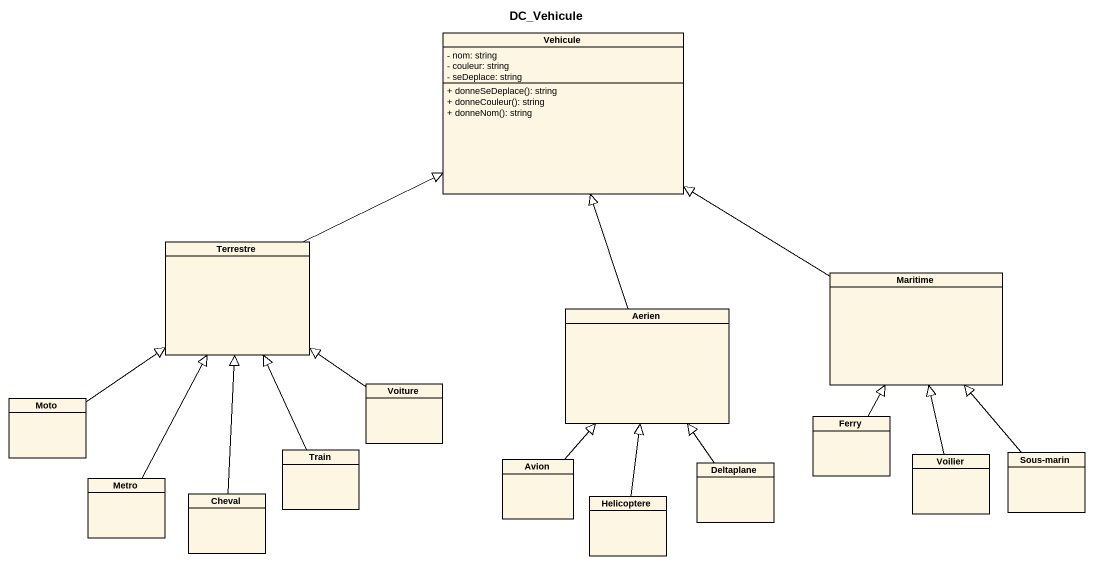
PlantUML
@startuml
title DC_Vehicule
hide circle
hide empty members
skinparam classAttributeIconSize 0
class Vehicule {
  - nom: string
  - couleur: string
  - seDeplace: string
  + donneSeDeplace(): string
  + donneCouleur(): string
  + donneNom(): string
}
class Terrestre
class Maritime
class Aerien
class Voiture
class Moto
class Ferry
class Train
class Avion
class Voilier
class "Sous-marin" as Sous_marin
class Metro
class Cheval
class Helicoptere
class Deltaplane
Terrestre -right-|> Vehicule
Maritime -up-|> Vehicule
Aerien -up-|> Vehicule
Voiture -up-|> Terrestre
Moto -up-|> Terrestre
Ferry -up-|> Maritime
Train -up-|> Terrestre
Avion -up-|> Aerien
Voilier -up-|> Maritime
Sous_marin -up-|> Maritime
Metro -up-|> Terrestre
Cheval -up-|> Terrestre
Helicoptere -up-|> Aerien
Deltaplane -up-|> Aerien
@enduml
